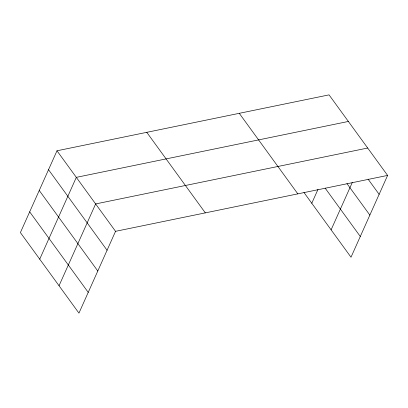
<?xml version="1.0" encoding="UTF-8"?>
<svg xmlns="http://www.w3.org/2000/svg" width="408" height="408" viewBox="0 0 408 408"><rect width="100%" height="100%" fill="white"/><g stroke="black" fill="none" stroke-linecap="round" stroke-linejoin="round"><path stroke-width="0.61" d="M56.992 150.781L20.4 232.585L78.948 313.13L115.541 231.326L387.6 175.415L329.052 94.87L56.992 150.781L115.541 231.326M39.719 259.167L76.316 177.358L348.376 121.451M59.043 285.743L95.635 203.939L367.695 148.028M311.778 203.255L317.97 189.424M331.102 229.837L352.267 182.519M387.6 175.415L351.007 257.219L303.98 192.52M368.072 179.127L379.134 194.341M346.973 183.62L369.852 215.093M325.15 188.129L360.29 236.472M239.272 113.322L297.82 193.861M146.773 132.33L205.321 212.874M48.527 169.713L107.069 250.252M39.245 190.459L97.793 271.004M29.682 211.839L88.23 292.383"/></g></svg>
